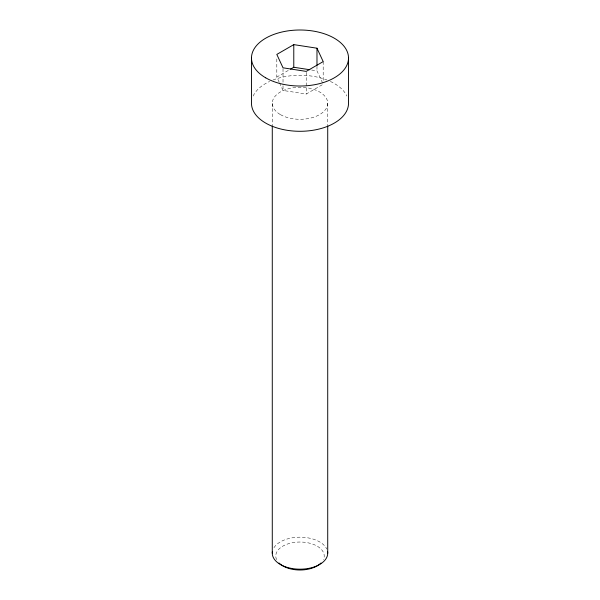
<?xml version="1.0" encoding="UTF-8"?>
<svg xmlns="http://www.w3.org/2000/svg" width="600" height="600" viewBox="0 0 600 600"><rect width="100%" height="100%" fill="white"/><g stroke="black" fill="none" stroke-linecap="round" stroke-linejoin="round"><path stroke-width="0.45" stroke-dasharray="3 2.25" d="M279.142 82.08L276.81 77.062L289.74 69.593M279.525 82.92L283.02 90.45L306.218 94.035L323.19 84.233M311.625 70.02L316.98 70.845L322.8 83.4M327.72 103.282L327.72 124.837M323.19 61.597L323.19 80.61M316.98 66.315L316.98 70.845M306.218 72.308L306.218 94.035M283.02 68.715L283.02 85.012M283.02 85.92L283.02 90.45M276.81 58.95L276.81 77.062M272.28 103.282L272.28 124.837M276.6 559.635A24.225 13.987 0 0 1 300 542.025A24.225 13.987 0 0 1 323.4 559.635M253.14 96.038A48.517 28.013 0 0 1 269.625 81.442M273.06 79.988A48.517 28.013 0 0 1 326.94 79.988M330.375 81.442A48.517 28.013 0 0 1 346.86 96.038M273.945 547.71A27.72 16.005 0 0 1 301.207 537.195A27.72 16.005 0 0 1 326.782 549.037M280.395 114.6A27.72 16.005 0 0 0 326.782 107.43A27.72 16.005 0 0 0 292.822 87.825A27.72 16.005 0 0 0 280.395 114.6"/><path stroke-width="0.9" d="M293.782 44.625L276.81 54.42L283.02 67.815L306.218 71.4L323.19 61.597L316.98 48.21L293.782 44.625L293.782 67.26L290.55 69.127M293.782 67.26L309.84 69.742M348.517 58.012L348.517 103.282A48.517 28.013 0 0 1 300 131.295A48.517 28.013 0 0 1 251.483 103.282L251.483 58.012M327.72 125.775L327.72 553.185M316.98 48.21L316.98 65.415M272.28 125.775L272.28 553.185M327.57 551.513A27.72 16.005 0 0 1 300 569.19A27.72 16.005 0 0 1 272.43 551.513M320.985 563.002A24.225 13.987 0 0 1 279.015 563.002M265.695 77.82A48.517 28.013 0 0 0 346.86 65.258A48.517 28.013 0 0 0 287.445 30.953A48.517 28.013 0 0 0 265.695 77.82"/></g></svg>
